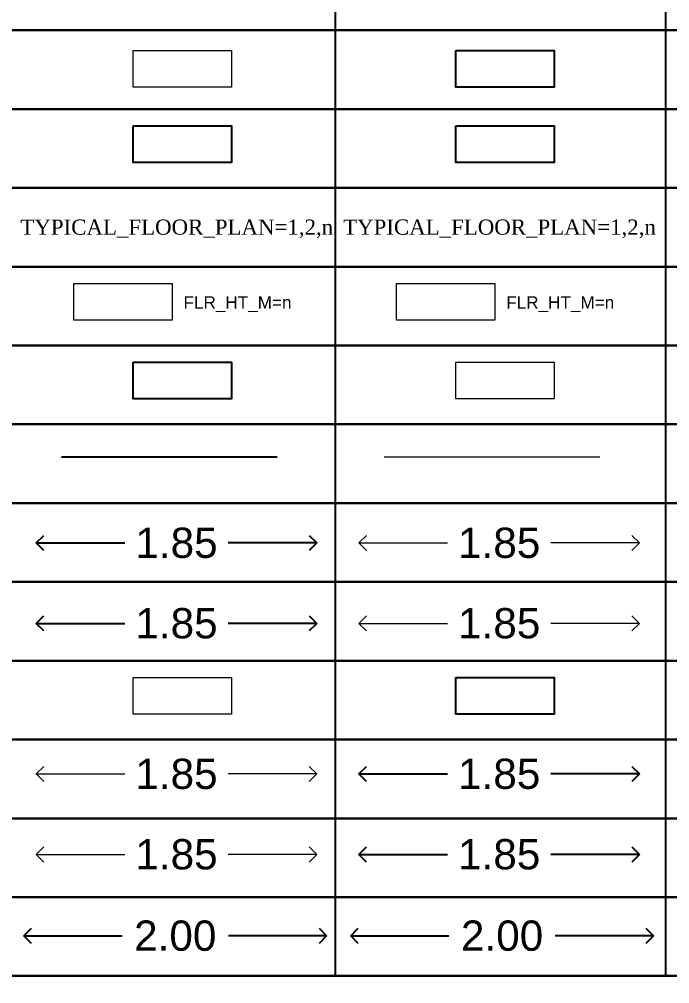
# Model space of a CAD drawing. Header units: millimetres. Extents: x -9481 to -9286, y 28723 to 28853.
# Drawn here: x -9451.39 to -9447.1, y 28788.59 to 28794.97 of the extents above; entities that cross this region are included whole.
import ezdxf

# ---------------------------------------------------------------- set-up
doc = ezdxf.new("R2010")
doc.units = ezdxf.units.MM
doc.header["$PDMODE"] = 34
doc.header["$PDSIZE"] = -15
doc.linetypes.add('CONTINULUS', pattern=[0])
for name, color, linetype, plot in [('BLK_1_FLR_3_BLT_UP_AREA', 7, 'Continuous', False), ('BLK_1_FLR_3_STAIR_1_FLIGHT_1', 7, 'Continuous', False), ('BLK_1_FLR_4_CRPT_AREA_DEDUCT', 25, 'Continuous', False), ('BLK_1_FLR_4_STAIR_1_LANDING_1', 7, 'Continuous', False)]:
    doc.layers.add(name, color=color, linetype=linetype, plot=plot)
for name, color, linetype, lineweight in [('BLK_1_FLR_3_CRPT_AREA_DEDUCT', 7, 'Continuous', 0), ('BLK_1_FLR_3_STAIR_1', 7, 'Continuous', 0), ('BLK_1_FLR_3_STAIR_1_LANDING_1', 7, 'Continuous', 0), ('BLK_1_FLR_4_STAIR_1', 7, 'Continuous', 0), ('BLK_1_FLR_4_STAIR_1_FLIGHT_1', 7, 'Continuous', 0), ('PLAN', 7, 'Continuous', 40)]:
    doc.layers.add(name, color=color, linetype=linetype, lineweight=lineweight)
for name, color, linetype in [('BLK_1_FLR_3_EXIT_WIDTH_STAIR', 7, 'Continuous'), ('BLK_1_FLR_3_ROOF_AREA', 7, 'Continuous'), ('BLK_1_FLR_4_BLT_UP_AREA', 7, 'Continuous'), ('BLK_1_FLR_4_EXIT_WIDTH_STAIR', 7, 'Continuous'), ('BLK_1_FLR_4_ROOF_AREA', 7, 'Continuous')]:
    doc.layers.add(name, color=color, linetype=linetype)
doc.styles.add('Arial', font='arial.ttf', dxfattribs={"height": 0.2})
doc.styles.get("Standard").update_dxf_attribs({"font": 'arial.ttf', "height": 0.25})
doc.styles.add('style2', font='arial.ttf', dxfattribs={"height": 0.3})
doc.styles.add('TNR', font='times.ttf', dxfattribs={"height": 0.5})
doc.dimstyles.new('INT DIM', dxfattribs={"dimtxt": 0.3, "dimasz": 0.1, "dimexe": 0.18, "dimexo": 0.0625, "dimgap": 0.09, "dimtad": 0, "dimzin": 0, "dimdsep": 46, "dimtxsty": 'style2', "dimblk": 'OPEN90', "dimcen": 0.09, "dimse1": 1, "dimse2": 1, "dimclrd": 250, "dimclrt": 256, "dimadec": 0, "dimazin": 0, "dimtfac": 1, "dimtofl": 0, "dimtmove": 0, "dimatfit": 3, "dimfxl": 0.18, "dimtolj": 1, "dimtzin": 0, "dimlwd": -1, "dimarcsym": 0})

# ---------------------------------------------------------------- blocks, each defined once
blk = doc.blocks.new('_Open90')
at = {"layer": 'PLAN', "color": 0, "lineweight": -2}
for p, q in [((0, 0), (-1, 0)), ((-0.5, 0.5), (0, 0)), ((0, 0), (-0.5, -0.5))]:
    blk.add_line(p, q, dxfattribs=at)
blk = doc.blocks.new('*D11')
at = {"layer": 'BLK_1_FLR_3_STAIR_1_FLIGHT_1', "color": 250, "transparency": 16777216}
for p, q in [((-9451.1835, 28791.5063), (-9450.6974, 28791.5063)), ((-9449.5292, 28791.5063), (-9450.0152, 28791.5063))]:
    blk.add_line(p, q, dxfattribs=at)
at = {"layer": 'Defpoints', "color": 0, "transparency": 16777216}
for p in [(-9451.2835, 28791.5724), (-9449.4292, 28791.5911), (-9449.4292, 28791.5063)]:
    blk.add_point(p, dxfattribs=at)
at = {"layer": 'BLK_1_FLR_3_STAIR_1_FLIGHT_1', "color": 250, "transparency": 16777216, "xscale": 0.1, "yscale": 0.1, "zscale": 0.1, "rotation": 180}
blk.add_blockref('_Open90', (-9451.2835, 28791.5063), dxfattribs=at)
at = {"layer": 'BLK_1_FLR_3_STAIR_1_FLIGHT_1', "color": 250, "transparency": 16777216, "xscale": 0.1, "yscale": 0.1, "zscale": 0.1}
blk.add_blockref('_Open90', (-9449.4292, 28791.5063), dxfattribs=at)
at = {"layer": 'BLK_1_FLR_3_STAIR_1_FLIGHT_1', "transparency": 16777216, "insert": (-9450.3563, 28791.5063), "char_height": 0.2, "attachment_point": 5, "style": 'Arial', "bg_fill": 3, "box_fill_scale": 1.1, "bg_fill_color": 256, "bg_fill_true_color": 13158600, "bg_fill_transparency": 0}
blk.add_mtext('\\A1;1.85', dxfattribs=at)
blk = doc.blocks.new('*D12')
at = {"layer": 'BLK_1_FLR_4_STAIR_1_FLIGHT_1', "color": 250, "transparency": 16777216}
for p, q in [((-9449.052, 28791.5063), (-9448.5659, 28791.5063)), ((-9447.3977, 28791.5063), (-9447.8837, 28791.5063))]:
    blk.add_line(p, q, dxfattribs=at)
at = {"layer": 'Defpoints', "color": 0, "transparency": 16777216}
for p in [(-9449.152, 28791.5724), (-9447.2977, 28791.5911), (-9447.2977, 28791.5063)]:
    blk.add_point(p, dxfattribs=at)
at = {"layer": 'BLK_1_FLR_4_STAIR_1_FLIGHT_1', "color": 250, "transparency": 16777216, "xscale": 0.1, "yscale": 0.1, "zscale": 0.1, "rotation": 180}
blk.add_blockref('_Open90', (-9449.152, 28791.5063), dxfattribs=at)
at = {"layer": 'BLK_1_FLR_4_STAIR_1_FLIGHT_1', "color": 250, "transparency": 16777216, "xscale": 0.1, "yscale": 0.1, "zscale": 0.1}
blk.add_blockref('_Open90', (-9447.2977, 28791.5063), dxfattribs=at)
at = {"layer": 'BLK_1_FLR_4_STAIR_1_FLIGHT_1', "transparency": 16777216, "insert": (-9448.2248, 28791.5063), "char_height": 0.2, "attachment_point": 5, "style": 'Arial', "bg_fill": 3, "box_fill_scale": 1.1, "bg_fill_color": 256, "bg_fill_true_color": 13158600, "bg_fill_transparency": 0}
blk.add_mtext('\\A1;1.85', dxfattribs=at)
blk = doc.blocks.new('*D17')
at = {"layer": 'BLK_1_FLR_3_STAIR_1_FLIGHT_1', "color": 250, "transparency": 16777216}
for p, q in [((-9451.1835, 28790.9749), (-9450.6974, 28790.9749)), ((-9449.5292, 28790.9749), (-9450.0152, 28790.9749))]:
    blk.add_line(p, q, dxfattribs=at)
at = {"layer": 'Defpoints', "color": 0, "transparency": 16777216}
for p in [(-9451.2835, 28791.0409), (-9449.4292, 28791.0596), (-9449.4292, 28790.9749)]:
    blk.add_point(p, dxfattribs=at)
at = {"layer": 'BLK_1_FLR_3_STAIR_1_FLIGHT_1', "color": 250, "transparency": 16777216, "xscale": 0.1, "yscale": 0.1, "zscale": 0.1, "rotation": 180}
blk.add_blockref('_Open90', (-9451.2835, 28790.9749), dxfattribs=at)
at = {"layer": 'BLK_1_FLR_3_STAIR_1_FLIGHT_1', "color": 250, "transparency": 16777216, "xscale": 0.1, "yscale": 0.1, "zscale": 0.1}
blk.add_blockref('_Open90', (-9449.4292, 28790.9749), dxfattribs=at)
at = {"layer": 'BLK_1_FLR_3_STAIR_1_FLIGHT_1', "transparency": 16777216, "insert": (-9450.3563, 28790.9749), "char_height": 0.2, "attachment_point": 5, "style": 'Arial', "bg_fill": 3, "box_fill_scale": 1.1, "bg_fill_color": 256, "bg_fill_true_color": 13158600, "bg_fill_transparency": 0}
blk.add_mtext('\\A1;1.85', dxfattribs=at)
blk = doc.blocks.new('*D18')
at = {"layer": 'BLK_1_FLR_4_STAIR_1_FLIGHT_1', "color": 250, "transparency": 16777216}
for p, q in [((-9449.052, 28790.9749), (-9448.5659, 28790.9749)), ((-9447.3977, 28790.9749), (-9447.8837, 28790.9749))]:
    blk.add_line(p, q, dxfattribs=at)
at = {"layer": 'Defpoints', "color": 0, "transparency": 16777216}
for p in [(-9449.152, 28791.0409), (-9447.2977, 28791.0596), (-9447.2977, 28790.9749)]:
    blk.add_point(p, dxfattribs=at)
at = {"layer": 'BLK_1_FLR_4_STAIR_1_FLIGHT_1', "color": 250, "transparency": 16777216, "xscale": 0.1, "yscale": 0.1, "zscale": 0.1, "rotation": 180}
blk.add_blockref('_Open90', (-9449.152, 28790.9749), dxfattribs=at)
at = {"layer": 'BLK_1_FLR_4_STAIR_1_FLIGHT_1', "color": 250, "transparency": 16777216, "xscale": 0.1, "yscale": 0.1, "zscale": 0.1}
blk.add_blockref('_Open90', (-9447.2977, 28790.9749), dxfattribs=at)
at = {"layer": 'BLK_1_FLR_4_STAIR_1_FLIGHT_1', "transparency": 16777216, "insert": (-9448.2248, 28790.9749), "char_height": 0.2, "attachment_point": 5, "style": 'Arial', "bg_fill": 3, "box_fill_scale": 1.1, "bg_fill_color": 256, "bg_fill_true_color": 13158600, "bg_fill_transparency": 0}
blk.add_mtext('\\A1;1.85', dxfattribs=at)
blk = doc.blocks.new('*D24')
at = {"layer": 'BLK_1_FLR_3_STAIR_1_LANDING_1', "color": 250, "transparency": 16777216}
for p, q in [((-9451.1835, 28789.9801), (-9450.6974, 28789.9801)), ((-9449.5292, 28789.9801), (-9450.0152, 28789.9801))]:
    blk.add_line(p, q, dxfattribs=at)
at = {"layer": 'Defpoints', "color": 0, "transparency": 16777216}
for p in [(-9451.2835, 28790.0461), (-9449.4292, 28790.0648), (-9449.4292, 28789.9801)]:
    blk.add_point(p, dxfattribs=at)
at = {"layer": 'BLK_1_FLR_3_STAIR_1_LANDING_1', "color": 250, "transparency": 16777216, "xscale": 0.1, "yscale": 0.1, "zscale": 0.1, "rotation": 180}
blk.add_blockref('_Open90', (-9451.2835, 28789.9801), dxfattribs=at)
at = {"layer": 'BLK_1_FLR_3_STAIR_1_LANDING_1', "color": 250, "transparency": 16777216, "xscale": 0.1, "yscale": 0.1, "zscale": 0.1}
blk.add_blockref('_Open90', (-9449.4292, 28789.9801), dxfattribs=at)
at = {"layer": 'BLK_1_FLR_3_STAIR_1_LANDING_1', "transparency": 16777216, "insert": (-9450.3563, 28789.9801), "char_height": 0.2, "attachment_point": 5, "style": 'Arial', "bg_fill": 3, "box_fill_scale": 1.1, "bg_fill_color": 256, "bg_fill_true_color": 13158600, "bg_fill_transparency": 0}
blk.add_mtext('\\A1;1.85', dxfattribs=at)
blk = doc.blocks.new('*D25')
at = {"layer": 'BLK_1_FLR_4_STAIR_1_LANDING_1', "color": 250, "transparency": 16777216}
for p, q in [((-9449.052, 28789.9801), (-9448.5659, 28789.9801)), ((-9447.3977, 28789.9801), (-9447.8837, 28789.9801))]:
    blk.add_line(p, q, dxfattribs=at)
at = {"layer": 'Defpoints', "color": 0, "transparency": 16777216}
for p in [(-9449.152, 28790.0461), (-9447.2977, 28790.0648), (-9447.2977, 28789.9801)]:
    blk.add_point(p, dxfattribs=at)
at = {"layer": 'BLK_1_FLR_4_STAIR_1_LANDING_1', "color": 250, "transparency": 16777216, "xscale": 0.1, "yscale": 0.1, "zscale": 0.1, "rotation": 180}
blk.add_blockref('_Open90', (-9449.152, 28789.9801), dxfattribs=at)
at = {"layer": 'BLK_1_FLR_4_STAIR_1_LANDING_1', "color": 250, "transparency": 16777216, "xscale": 0.1, "yscale": 0.1, "zscale": 0.1}
blk.add_blockref('_Open90', (-9447.2977, 28789.9801), dxfattribs=at)
at = {"layer": 'BLK_1_FLR_4_STAIR_1_LANDING_1', "transparency": 16777216, "insert": (-9448.2248, 28789.9801), "char_height": 0.2, "attachment_point": 5, "style": 'Arial', "bg_fill": 3, "box_fill_scale": 1.1, "bg_fill_color": 256, "bg_fill_true_color": 13158600, "bg_fill_transparency": 0}
blk.add_mtext('\\A1;1.85', dxfattribs=at)
blk = doc.blocks.new('*D31')
at = {"layer": 'BLK_1_FLR_3_STAIR_1_LANDING_1', "color": 250, "transparency": 16777216}
for p, q in [((-9451.1835, 28789.4486), (-9450.6974, 28789.4486)), ((-9449.5292, 28789.4486), (-9450.0152, 28789.4486))]:
    blk.add_line(p, q, dxfattribs=at)
at = {"layer": 'Defpoints', "color": 0, "transparency": 16777216}
for p in [(-9451.2835, 28789.5147), (-9449.4292, 28789.5334), (-9449.4292, 28789.4486)]:
    blk.add_point(p, dxfattribs=at)
at = {"layer": 'BLK_1_FLR_3_STAIR_1_LANDING_1', "color": 250, "transparency": 16777216, "xscale": 0.1, "yscale": 0.1, "zscale": 0.1, "rotation": 180}
blk.add_blockref('_Open90', (-9451.2835, 28789.4486), dxfattribs=at)
at = {"layer": 'BLK_1_FLR_3_STAIR_1_LANDING_1', "color": 250, "transparency": 16777216, "xscale": 0.1, "yscale": 0.1, "zscale": 0.1}
blk.add_blockref('_Open90', (-9449.4292, 28789.4486), dxfattribs=at)
at = {"layer": 'BLK_1_FLR_3_STAIR_1_LANDING_1', "transparency": 16777216, "insert": (-9450.3563, 28789.4486), "char_height": 0.2, "attachment_point": 5, "style": 'Arial', "bg_fill": 3, "box_fill_scale": 1.1, "bg_fill_color": 256, "bg_fill_true_color": 13158600, "bg_fill_transparency": 0}
blk.add_mtext('\\A1;1.85', dxfattribs=at)
blk = doc.blocks.new('*D32')
at = {"layer": 'BLK_1_FLR_4_STAIR_1_LANDING_1', "color": 250, "transparency": 16777216}
for p, q in [((-9449.052, 28789.4486), (-9448.5659, 28789.4486)), ((-9447.3977, 28789.4486), (-9447.8837, 28789.4486))]:
    blk.add_line(p, q, dxfattribs=at)
at = {"layer": 'Defpoints', "color": 0, "transparency": 16777216}
for p in [(-9449.152, 28789.5147), (-9447.2977, 28789.5334), (-9447.2977, 28789.4486)]:
    blk.add_point(p, dxfattribs=at)
at = {"layer": 'BLK_1_FLR_4_STAIR_1_LANDING_1', "color": 250, "transparency": 16777216, "xscale": 0.1, "yscale": 0.1, "zscale": 0.1, "rotation": 180}
blk.add_blockref('_Open90', (-9449.152, 28789.4486), dxfattribs=at)
at = {"layer": 'BLK_1_FLR_4_STAIR_1_LANDING_1', "color": 250, "transparency": 16777216, "xscale": 0.1, "yscale": 0.1, "zscale": 0.1}
blk.add_blockref('_Open90', (-9447.2977, 28789.4486), dxfattribs=at)
at = {"layer": 'BLK_1_FLR_4_STAIR_1_LANDING_1', "transparency": 16777216, "insert": (-9448.2248, 28789.4486), "char_height": 0.2, "attachment_point": 5, "style": 'Arial', "bg_fill": 3, "box_fill_scale": 1.1, "bg_fill_color": 256, "bg_fill_true_color": 13158600, "bg_fill_transparency": 0}
blk.add_mtext('\\A1;1.85', dxfattribs=at)
blk = doc.blocks.new('*D40')
at = {"layer": 'BLK_1_FLR_3_EXIT_WIDTH_STAIR', "color": 250, "ltscale": 0.05, "transparency": 16777216}
for p, q in [((-9451.2638, 28788.9109), (-9450.7154, 28788.9109)), ((-9449.4647, 28788.9109), (-9450.0131, 28788.9109))]:
    blk.add_line(p, q, dxfattribs=at)
at = {"layer": 'Defpoints', "color": 0, "linetype": 'CONTINULUS', "ltscale": 0.05, "transparency": 16777216}
for p in [(-9451.3638, 28789.0713), (-9449.3647, 28789.0713), (-9449.3647, 28788.9109)]:
    blk.add_point(p, dxfattribs=at)
at = {"layer": 'BLK_1_FLR_3_EXIT_WIDTH_STAIR', "color": 250, "linetype": 'CONTINULUS', "ltscale": 0.05, "transparency": 16777216, "xscale": 0.1, "yscale": 0.1, "zscale": 0.1, "rotation": 180}
blk.add_blockref('_Open90', (-9451.3638, 28788.9109), dxfattribs=at)
at = {"layer": 'BLK_1_FLR_3_EXIT_WIDTH_STAIR', "color": 250, "linetype": 'CONTINULUS', "ltscale": 0.05, "transparency": 16777216, "xscale": 0.1, "yscale": 0.1, "zscale": 0.1}
blk.add_blockref('_Open90', (-9449.3647, 28788.9109), dxfattribs=at)
at = {"layer": 'BLK_1_FLR_3_EXIT_WIDTH_STAIR', "linetype": 'CONTINULUS', "ltscale": 0.05, "transparency": 16777216, "insert": (-9450.3643, 28788.9109), "char_height": 0.2, "attachment_point": 5, "style": 'Arial', "bg_fill": 3, "box_fill_scale": 1.1, "bg_fill_color": 256, "bg_fill_true_color": 13158600, "bg_fill_transparency": 0}
blk.add_mtext('\\A1;2.00', dxfattribs=at)
blk = doc.blocks.new('*D41')
at = {"layer": 'BLK_1_FLR_4_EXIT_WIDTH_STAIR', "color": 250, "ltscale": 0.05, "transparency": 16777216}
for p, q in [((-9449.1052, 28788.9109), (-9448.5567, 28788.9109)), ((-9447.306, 28788.9109), (-9447.8545, 28788.9109))]:
    blk.add_line(p, q, dxfattribs=at)
at = {"layer": 'Defpoints', "color": 0, "linetype": 'CONTINULUS', "ltscale": 0.05, "transparency": 16777216}
for p in [(-9449.2052, 28789.0713), (-9447.206, 28789.0713), (-9447.206, 28788.9109)]:
    blk.add_point(p, dxfattribs=at)
at = {"layer": 'BLK_1_FLR_4_EXIT_WIDTH_STAIR', "color": 250, "linetype": 'CONTINULUS', "ltscale": 0.05, "transparency": 16777216, "xscale": 0.1, "yscale": 0.1, "zscale": 0.1, "rotation": 180}
blk.add_blockref('_Open90', (-9449.2052, 28788.9109), dxfattribs=at)
at = {"layer": 'BLK_1_FLR_4_EXIT_WIDTH_STAIR', "color": 250, "linetype": 'CONTINULUS', "ltscale": 0.05, "transparency": 16777216, "xscale": 0.1, "yscale": 0.1, "zscale": 0.1}
blk.add_blockref('_Open90', (-9447.206, 28788.9109), dxfattribs=at)
at = {"layer": 'BLK_1_FLR_4_EXIT_WIDTH_STAIR', "linetype": 'CONTINULUS', "ltscale": 0.05, "transparency": 16777216, "insert": (-9448.2056, 28788.9109), "char_height": 0.2, "attachment_point": 5, "style": 'Arial', "bg_fill": 3, "box_fill_scale": 1.1, "bg_fill_color": 256, "bg_fill_true_color": 13158600, "bg_fill_transparency": 0}
blk.add_mtext('\\A1;2.00', dxfattribs=at)

msp = doc.modelspace()

# ---------------------------------------------------------------- linework, layer by layer
for p, q in [((-9449.3086, 28795.4141), (-9449.3086, 28794.3728)), ((-9447.1263, 28795.4141), (-9447.1263, 28794.3728)), ((-9449.3086, 28794.3728), (-9449.3086, 28793.8522)), ((-9447.1263, 28794.3728), (-9447.1263, 28793.8522)), ((-9449.3086, 28793.8522), (-9449.3086, 28793.3315)), ((-9447.1263, 28793.8522), (-9447.1263, 28793.3315)), ((-9449.3086, 28793.3315), (-9449.3086, 28792.8109)), ((-9447.1263, 28793.3315), (-9447.1263, 28792.8109)), ((-9449.3086, 28792.8109), (-9449.3086, 28792.2902)), ((-9447.1263, 28792.8109), (-9447.1263, 28792.2902)), ((-9449.3086, 28792.2902), (-9449.3086, 28791.7696)), ((-9447.1263, 28792.2902), (-9447.1263, 28791.7696)), ((-9449.3086, 28791.7696), (-9449.3086, 28791.2489)), ((-9447.1263, 28791.7696), (-9447.1263, 28791.2489)), ((-9449.3086, 28791.2489), (-9449.3086, 28790.7283)), ((-9447.1263, 28791.2489), (-9447.1263, 28790.7283)), ((-9449.3086, 28790.7283), (-9449.3086, 28790.2076)), ((-9447.1263, 28790.7283), (-9447.1263, 28790.2076)), ((-9449.3086, 28790.2076), (-9449.3086, 28789.687)), ((-9447.1263, 28790.2076), (-9447.1263, 28789.687)), ((-9449.3086, 28789.687), (-9449.3086, 28789.1663)), ((-9447.1263, 28789.687), (-9447.1263, 28789.1663)), ((-9449.3086, 28789.1663), (-9449.3086, 28788.6457)), ((-9447.1263, 28789.1663), (-9447.1263, 28788.6457))]:
    msp.add_line(p, q)
for points in [[(-9481.2579, 28794.8934), (-9481.2579, 28795.4141), (-9442.23, 28795.4141), (-9442.23, 28794.8934), (-9470.8642, 28794.8934)], [(-9470.8642, 28794.8934), (-9442.23, 28794.8934), (-9442.23, 28794.3728), (-9481.2579, 28794.3728)], [(-9481.2579, 28792.8109), (-9481.2579, 28793.3315), (-9442.23, 28793.3315), (-9442.23, 28792.8109), (-9470.8642, 28792.8109)], [(-9461.7318, 28792.8109), (-9442.23, 28792.8109), (-9442.23, 28792.2902), (-9461.7318, 28792.2902)], [(-9461.7318, 28792.2902), (-9442.23, 28792.2902), (-9442.23, 28791.7696), (-9461.7318, 28791.7696)], [(-9461.7318, 28791.7696), (-9442.23, 28791.7696), (-9442.23, 28791.2489), (-9461.7318, 28791.2489)], [(-9461.7318, 28791.2489), (-9442.23, 28791.2489), (-9442.23, 28790.7283), (-9470.8642, 28790.7283)], [(-9470.8642, 28790.7283), (-9442.23, 28790.7283), (-9442.23, 28790.2076), (-9461.7318, 28790.2076)], [(-9461.7318, 28790.2076), (-9442.23, 28790.2076), (-9442.23, 28789.687), (-9461.7318, 28789.687)], [(-9461.7318, 28789.687), (-9442.23, 28789.687), (-9442.23, 28789.1663), (-9481.2579, 28789.1663), (-9481.2579, 28789.687)]]:
    msp.add_lwpolyline(points)
for points in [[(-9481.2579, 28794.3728), (-9442.23, 28794.3728), (-9442.23, 28793.8522), (-9481.2579, 28793.8522), (-9481.2579, 28794.3728)], [(-9481.2579, 28793.8522), (-9442.23, 28793.8522), (-9442.23, 28793.3315), (-9481.2579, 28793.3315), (-9481.2579, 28793.8522)], [(-9481.2579, 28789.1663), (-9442.23, 28789.1663), (-9442.23, 28788.6457), (-9481.2579, 28788.6457), (-9481.2579, 28789.1663)], [(-9481.2579, 28788.6457), (-9442.23, 28788.6457), (-9442.23, 28788.125), (-9481.2579, 28788.125), (-9481.2579, 28788.6457)]]:
    msp.add_lwpolyline(points, close=True)
at = {"layer": 'BLK_1_FLR_3_CRPT_AREA_DEDUCT', "color": 11}
msp.add_lwpolyline([(-9450.642, 28794.7599), (-9449.9928, 28794.7599), (-9449.9928, 28794.5178), (-9450.642, 28794.5178)], close=True, dxfattribs=at)
at = {"layer": 'BLK_1_FLR_3_ROOF_AREA', "linetype": 'CONTINULUS', "ltscale": 0.05}
msp.add_lwpolyline([(-9450.642, 28794.2617), (-9449.9928, 28794.2617), (-9449.9928, 28794.0195), (-9450.642, 28794.0195)], close=True, dxfattribs=at)
at = {"layer": 'BLK_1_FLR_3_STAIR_1'}
msp.add_lwpolyline([(-9451.0337, 28793.2204), (-9450.3845, 28793.2204), (-9450.3845, 28792.9782), (-9451.0337, 28792.9782)], close=True, dxfattribs=at)
at = {"layer": 'BLK_1_FLR_3_STAIR_1_FLIGHT_1', "color": 3}
msp.add_line((-9451.1156, 28792.0751), (-9449.692, 28792.0751), dxfattribs=at)
at = {"layer": 'BLK_1_FLR_3_STAIR_1_FLIGHT_1'}
msp.add_lwpolyline([(-9450.642, 28792.6997), (-9449.9928, 28792.6997), (-9449.9928, 28792.4576), (-9450.642, 28792.4576)], close=True, dxfattribs=at)
at = {"layer": 'BLK_1_FLR_3_STAIR_1_LANDING_1'}
msp.add_lwpolyline([(-9450.642, 28790.6171), (-9449.9928, 28790.6171), (-9449.9928, 28790.375), (-9450.642, 28790.375)], close=True, dxfattribs=at)
at = {"layer": 'BLK_1_FLR_4_CRPT_AREA_DEDUCT', "color": 11}
msp.add_lwpolyline([(-9448.5105, 28794.7599), (-9447.8613, 28794.7599), (-9447.8613, 28794.5178), (-9448.5105, 28794.5178)], close=True, dxfattribs=at)
at = {"layer": 'BLK_1_FLR_4_ROOF_AREA', "linetype": 'CONTINULUS', "ltscale": 0.05}
msp.add_lwpolyline([(-9448.5105, 28794.2617), (-9447.8613, 28794.2617), (-9447.8613, 28794.0195), (-9448.5105, 28794.0195)], close=True, dxfattribs=at)
at = {"layer": 'BLK_1_FLR_4_STAIR_1'}
msp.add_lwpolyline([(-9448.9021, 28793.2204), (-9448.253, 28793.2204), (-9448.253, 28792.9782), (-9448.9021, 28792.9782)], close=True, dxfattribs=at)
at = {"layer": 'BLK_1_FLR_4_STAIR_1_FLIGHT_1', "color": 3}
msp.add_line((-9448.9841, 28792.0751), (-9447.5605, 28792.0751), dxfattribs=at)
at = {"layer": 'BLK_1_FLR_4_STAIR_1_FLIGHT_1'}
msp.add_lwpolyline([(-9448.5105, 28792.6997), (-9447.8613, 28792.6997), (-9447.8613, 28792.4576), (-9448.5105, 28792.4576)], close=True, dxfattribs=at)
at = {"layer": 'BLK_1_FLR_4_STAIR_1_LANDING_1'}
msp.add_lwpolyline([(-9448.5105, 28790.6171), (-9447.8613, 28790.6171), (-9447.8613, 28790.375), (-9448.5105, 28790.375)], close=True, dxfattribs=at)

# ---------------------------------------------------------------- texts
at = {"layer": 'BLK_1_FLR_3_BLT_UP_AREA', "color": 11, "insert": (-9451.3872, 28793.643), "char_height": 0.1, "attachment_point": 1, "style": 'TNR'}
msp.add_mtext_dynamic_manual_height_columns('TYPICAL_FLOOR_PLAN=1,2,n', width=3.3155, gutter_width=2.5, heights=[0], dxfattribs=at)
at = {"layer": 'BLK_1_FLR_3_STAIR_1', "insert": (-9450.31, 28793.136), "char_height": 0.081, "attachment_point": 1}
msp.add_mtext_dynamic_manual_height_columns('FLR_HT_M=n', width=0.422056, gutter_width=0.405, heights=[0], dxfattribs=at)
at = {"layer": 'BLK_1_FLR_4_BLT_UP_AREA', "color": 11, "insert": (-9449.2556, 28793.643), "char_height": 0.1, "attachment_point": 1, "style": 'TNR'}
msp.add_mtext_dynamic_manual_height_columns('TYPICAL_FLOOR_PLAN=1,2,n', width=3.3155, gutter_width=2.5, heights=[0], dxfattribs=at)
at = {"layer": 'BLK_1_FLR_4_STAIR_1', "insert": (-9448.1785, 28793.136), "char_height": 0.081, "attachment_point": 1}
msp.add_mtext_dynamic_manual_height_columns('FLR_HT_M=n', width=0.422056, gutter_width=0.405, heights=[0], dxfattribs=at)

# ---------------------------------------------------------------- next in the draw order: dimensions: what is measured, and where the dimension line sits
at = {"layer": 'BLK_1_FLR_3_EXIT_WIDTH_STAIR', "color": 7, "linetype": 'CONTINULUS', "ltscale": 0.05}
dim = msp.add_linear_dim(base=(-9449.3647, 28788.9109), p1=(-9451.3638, 28789.0713), p2=(-9449.3647, 28789.0713), dimstyle='INT DIM', override={"dimtxt": 0.2, "dimtxsty": 'Arial', "dimfxl": 0.125, "dimtfill": 1, "dimtfillclr": 7, "dimarcsym": 1}, dxfattribs=at)
dim.commit()
dim.dimension.update_dxf_attribs({"geometry": '*D40', "text_midpoint": (-9450.3643, 28788.9109)})
at = {"layer": 'BLK_1_FLR_3_STAIR_1_FLIGHT_1', "color": 2}
dim = msp.add_linear_dim(base=(-9449.4292, 28791.5063), p1=(-9451.2835, 28791.5724), p2=(-9449.4292, 28791.5911), dimstyle='INT DIM', override={"dimtxt": 0.2, "dimtxsty": 'Arial', "dimfxl": 0.125, "dimtfill": 1, "dimtfillclr": 7, "dimarcsym": 1}, dxfattribs=at)
dim.commit()
dim.dimension.update_dxf_attribs({"geometry": '*D11', "text_midpoint": (-9450.3563, 28791.5063)})
at = {"layer": 'BLK_1_FLR_3_STAIR_1_FLIGHT_1', "color": 1}
dim = msp.add_linear_dim(base=(-9449.4292, 28790.9749), p1=(-9451.2835, 28791.0409), p2=(-9449.4292, 28791.0596), dimstyle='INT DIM', override={"dimtxt": 0.2, "dimtxsty": 'Arial', "dimfxl": 0.125, "dimtfill": 1, "dimtfillclr": 7, "dimarcsym": 1}, dxfattribs=at)
dim.commit()
dim.dimension.update_dxf_attribs({"geometry": '*D17', "text_midpoint": (-9450.3563, 28790.9749)})
at = {"layer": 'BLK_1_FLR_3_STAIR_1_LANDING_1', "color": 2}
dim = msp.add_linear_dim(base=(-9449.4292, 28789.9801), p1=(-9451.2835, 28790.0461), p2=(-9449.4292, 28790.0648), dimstyle='INT DIM', override={"dimtxt": 0.2, "dimtxsty": 'Arial', "dimfxl": 0.125, "dimtfill": 1, "dimtfillclr": 7, "dimarcsym": 1}, dxfattribs=at)
dim.commit()
dim.dimension.update_dxf_attribs({"geometry": '*D24', "text_midpoint": (-9450.3563, 28789.9801)})
at = {"layer": 'BLK_1_FLR_3_STAIR_1_LANDING_1', "color": 1}
dim = msp.add_linear_dim(base=(-9449.4292, 28789.4486), p1=(-9451.2835, 28789.5147), p2=(-9449.4292, 28789.5334), dimstyle='INT DIM', override={"dimtxt": 0.2, "dimtxsty": 'Arial', "dimfxl": 0.125, "dimtfill": 1, "dimtfillclr": 7, "dimarcsym": 1}, dxfattribs=at)
dim.commit()
dim.dimension.update_dxf_attribs({"geometry": '*D31', "text_midpoint": (-9450.3563, 28789.4486)})
at = {"layer": 'BLK_1_FLR_4_EXIT_WIDTH_STAIR', "color": 7, "linetype": 'CONTINULUS', "ltscale": 0.05}
dim = msp.add_linear_dim(base=(-9447.206, 28788.9109), p1=(-9449.2052, 28789.0713), p2=(-9447.206, 28789.0713), dimstyle='INT DIM', override={"dimtxt": 0.2, "dimtxsty": 'Arial', "dimfxl": 0.125, "dimtfill": 1, "dimtfillclr": 7, "dimarcsym": 1}, dxfattribs=at)
dim.commit()
dim.dimension.update_dxf_attribs({"geometry": '*D41', "text_midpoint": (-9448.2056, 28788.9109)})
at = {"layer": 'BLK_1_FLR_4_STAIR_1_FLIGHT_1', "color": 2}
dim = msp.add_linear_dim(base=(-9447.2977, 28791.5063), p1=(-9449.152, 28791.5724), p2=(-9447.2977, 28791.5911), dimstyle='INT DIM', override={"dimtxt": 0.2, "dimtxsty": 'Arial', "dimfxl": 0.125, "dimtfill": 1, "dimtfillclr": 7, "dimarcsym": 1}, dxfattribs=at)
dim.commit()
dim.dimension.update_dxf_attribs({"geometry": '*D12', "text_midpoint": (-9448.2248, 28791.5063)})
at = {"layer": 'BLK_1_FLR_4_STAIR_1_FLIGHT_1', "color": 1}
dim = msp.add_linear_dim(base=(-9447.2977, 28790.9749), p1=(-9449.152, 28791.0409), p2=(-9447.2977, 28791.0596), dimstyle='INT DIM', override={"dimtxt": 0.2, "dimtxsty": 'Arial', "dimfxl": 0.125, "dimtfill": 1, "dimtfillclr": 7, "dimarcsym": 1}, dxfattribs=at)
dim.commit()
dim.dimension.update_dxf_attribs({"geometry": '*D18', "text_midpoint": (-9448.2248, 28790.9749)})
at = {"layer": 'BLK_1_FLR_4_STAIR_1_LANDING_1', "color": 2}
dim = msp.add_linear_dim(base=(-9447.2977, 28789.9801), p1=(-9449.152, 28790.0461), p2=(-9447.2977, 28790.0648), dimstyle='INT DIM', override={"dimtxt": 0.2, "dimtxsty": 'Arial', "dimfxl": 0.125, "dimtfill": 1, "dimtfillclr": 7, "dimarcsym": 1}, dxfattribs=at)
dim.commit()
dim.dimension.update_dxf_attribs({"geometry": '*D25', "text_midpoint": (-9448.2248, 28789.9801)})
at = {"layer": 'BLK_1_FLR_4_STAIR_1_LANDING_1', "color": 1}
dim = msp.add_linear_dim(base=(-9447.2977, 28789.4486), p1=(-9449.152, 28789.5147), p2=(-9447.2977, 28789.5334), dimstyle='INT DIM', override={"dimtxt": 0.2, "dimtxsty": 'Arial', "dimfxl": 0.125, "dimtfill": 1, "dimtfillclr": 7, "dimarcsym": 1}, dxfattribs=at)
dim.commit()
dim.dimension.update_dxf_attribs({"geometry": '*D32', "text_midpoint": (-9448.2248, 28789.4486)})

doc.saveas('drawing.dxf')
